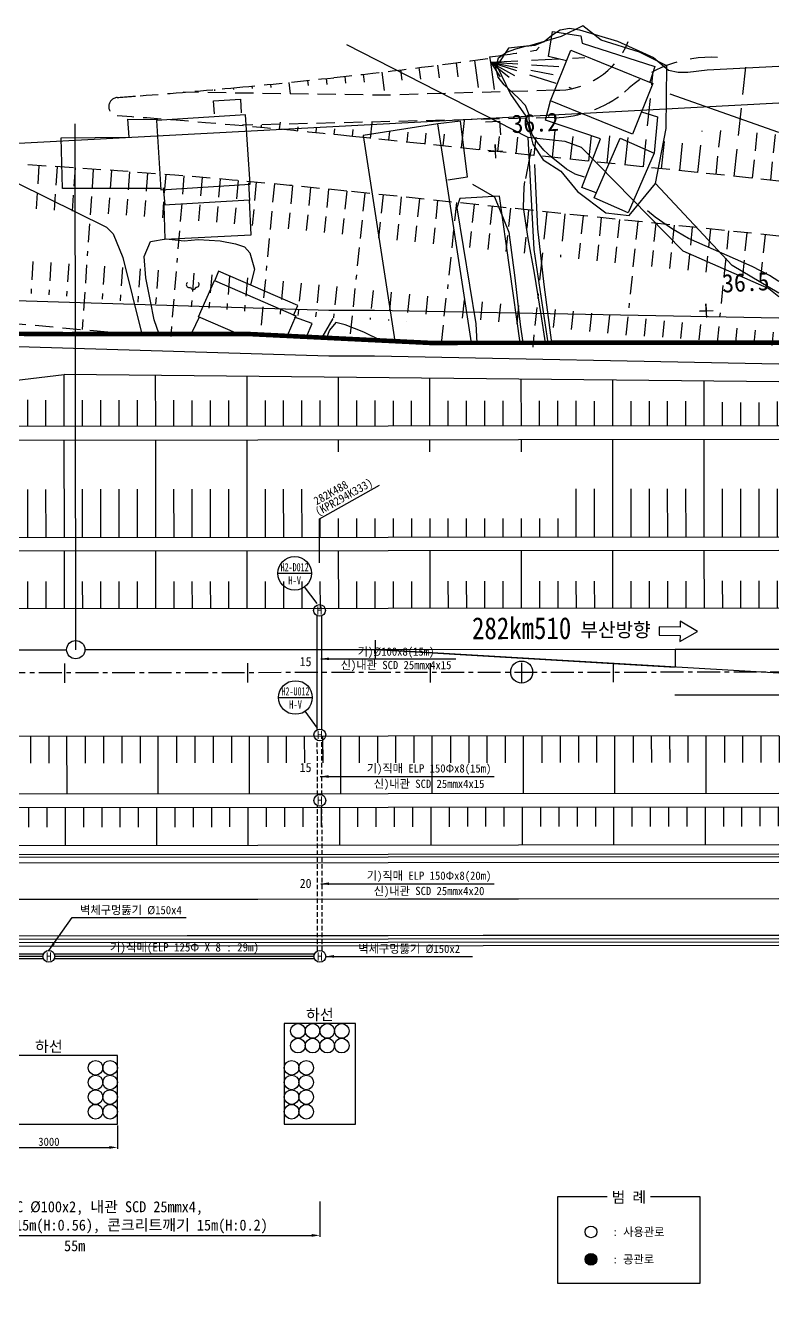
# Model space of a CAD drawing. Header units: millimetres. Extents: x 186056 to 186946, y 311645 to 311835.
# Drawn here: x 186218.9 to 186301.5, y 311645.1 to 311786.2 of the extents above; entities that cross this region are included whole.
import ezdxf
from ezdxf.enums import TextEntityAlignment as Align

# ---------------------------------------------------------------- set-up
doc = ezdxf.new("R2010")
doc.units = ezdxf.units.MM
for name, pattern in [('CENTER', [2, 1.25, -0.25, 0.25, -0.25]), ('CENTERX2', [4, 2.5, -0.5, 0.5, -0.5]), ('DASHEDX2', [1.5, 1, -0.5]), ('HIDDEN', [0.375, 0.25, -0.125])]:
    doc.linetypes.add(name, pattern=pattern)
for name, color, linetype in [('TT-MANH', 4, 'Continuous'), ('TZ-BASE', 253, 'Continuous'), ('TZ-DIMS', 1, 'Continuous'), ('TZ-LEAL', 1, 'Continuous'), ('TZ-LEAT', 3, 'Continuous'), ('TZ-LINE', 7, 'Continuous'), ('TZ-TEX2', 3, 'Continuous'), ('TZ-TEXT', 6, 'Continuous')]:
    doc.layers.add(name, color=color, linetype=linetype)
doc.styles.get("Standard").update_dxf_attribs({"font": 'GulimChe.ttf'})
doc.linetypes.add('ZIGZAG', pattern='A,0.00254,-5.08,[131,ltypeshp.shx,S=5.08,R=0,X=-5.08,Y=0],-10.16,[131,ltypeshp.shx,S=5.08,R=180,X=5.08,Y=0],-5.08', length=20.32254)
doc.dimstyles.new('D300', dxfattribs={"dimscale": 0.3, "dimtxt": 3, "dimasz": 3, "dimexe": 0.5, "dimexo": 0.5, "dimgap": 0.5, "dimtad": 1, "dimdec": 0, "dimzin": 1, "dimdsep": 46, "dimlunit": 6, "dimtxsty": 'Standard', "dimcen": 1, "dimclrd": 1, "dimclre": 1, "dimclrt": 3, "dimadec": 0, "dimazin": 0, "dimtfac": 1, "dimtdec": 0, "dimtix": 1, "dimtmove": 2, "dimatfit": 3, "dimfxl": 0, "dimtvp": 2, "dimlwd": -1, "dimlwe": -1, "dimarcsym": 0})

# ---------------------------------------------------------------- blocks, each defined once
blk = doc.blocks.new('SPOTX')
blk.add_lwpolyline([(0, -0.75), (0, 0.75), (0, 0), (-0.75, 0), (0.75, 0)])
blk = doc.blocks.new('*D5')
at = {"layer": 'DEFPOINTS', "color": 0, "ltscale": 2}
for p in [(186213.91, 311666.07), (186228.91, 311666.07), (186228.91, 311663.52)]:
    blk.add_point(p, dxfattribs=at)
at = {"layer": 'TZ-DIMS', "color": 1, "ltscale": 2}
for p, q in [((186213.91, 311665.92), (186213.91, 311663.37)), ((186228.91, 311665.92), (186228.91, 311663.37)), ((186214.81, 311663.52), (186228.01, 311663.52))]:
    blk.add_line(p, q, dxfattribs=at)
for points in [[(186214.81, 311663.67), (186214.81, 311663.37), (186213.91, 311663.52)], [(186228.01, 311663.67), (186228.01, 311663.37), (186228.91, 311663.52)]]:
    blk.add_solid(points, dxfattribs=at)
at = {"layer": 'TZ-DIMS', "color": 3, "ltscale": 2, "insert": (186221.41, 311664.13), "char_height": 0.9, "attachment_point": 5}
blk.add_mtext('3000', dxfattribs=at)
blk = doc.blocks.new('*D8')
at = {"layer": 'DEFPOINTS', "color": 0, "ltscale": 2}
for p in [(186197.42, 311657.77), (186251.05, 311657.77), (186251.05, 311653.9)]:
    blk.add_point(p, dxfattribs=at)
at = {"layer": 'TZ-TEXT', "color": 1, "ltscale": 2}
for p, q in [((186197.42, 311657.62), (186197.42, 311653.75)), ((186251.05, 311657.62), (186251.05, 311653.75)), ((186198.32, 311653.9), (186250.15, 311653.9))]:
    blk.add_line(p, q, dxfattribs=at)
for points in [[(186198.32, 311654.05), (186198.32, 311653.75), (186197.42, 311653.9)], [(186250.15, 311654.05), (186250.15, 311653.75), (186251.05, 311653.9)]]:
    blk.add_solid(points, dxfattribs=at)
at = {"layer": 'TZ-TEXT', "color": 3, "ltscale": 2, "insert": (186224.23, 311655.87), "char_height": 1.2, "attachment_point": 5}
blk.add_mtext('{\\C6;신) 직매 FC Ø100x2, 내관 SCD 25mmx4,\\P터파기 40m(H:0.76),15m(H:0.56), 콘크리트깨기 15m(H:0.2)}', dxfattribs=at)

msp = doc.modelspace()

# ---------------------------------------------------------------- hatches: boundary and pattern name
at = {"layer": 'TZ-LINE', "ltscale": 2}
h = msp.add_hatch(color=256, dxfattribs=at)
h.dxf.hatch_style = 1
h.paths.add_polyline_path([(186280.06, 311651.28, 1), (186281.34, 311651.28, 1)])

# ---------------------------------------------------------------- linework, layer by layer
at = {"layer": 'TT-MANH'}
for centre in [(186251.01, 311722.23), (186251.05, 311708.62), (186251.05, 311701.46), (186221.41, 311684.4), (186251.05, 311684.4)]:
    msp.add_circle(centre, 0.644, dxfattribs=at)
at = {"layer": 'TZ-BASE'}
for p, q in [((186275.02, 311783.82), (186274.76, 311783.48)), ((186243.6, 311779.56), (186243.63, 311779.29)), ((186245.64, 311779.76), (186245.67, 311779.4)), ((186249.71, 311780.17), (186249.76, 311779.63)), ((186224.35, 311717.94), (186224.3, 311775.44)), ((186213.88, 311746.94), (186223.08, 311748.02)), ((186223.09, 311742.37), (186223.08, 311748.02)), ((186233.09, 311742.38), (186233.08, 311747.92)), ((186243.09, 311742.39), (186243.08, 311747.82)), ((186253.09, 311742.4), (186253.08, 311747.72)), ((186263.09, 311742.41), (186263.08, 311747.62)), ((186273.09, 311742.42), (186273.08, 311747.52)), ((186283.09, 311742.43), (186283.08, 311747.42)), ((186293.09, 311742.44), (186293.08, 311747.32)), ((186219.09, 311742.37), (186219.09, 311745.24)), ((186221.09, 311742.37), (186221.09, 311745.23)), ((186225.09, 311742.38), (186225.09, 311745.23)), ((186227.09, 311742.38), (186227.09, 311745.22)), ((186229.09, 311742.38), (186229.09, 311745.22)), ((186231.09, 311742.38), (186231.09, 311745.22)), ((186235.09, 311742.38), (186235.09, 311745.21)), ((186237.09, 311742.39), (186237.09, 311745.2)), ((186239.09, 311742.39), (186239.09, 311745.2)), ((186241.09, 311742.39), (186241.09, 311745.2)), ((186245.09, 311742.39), (186245.09, 311745.19)), ((186247.09, 311742.39), (186247.09, 311745.19)), ((186249.09, 311742.4), (186249.09, 311745.18)), ((186251.09, 311742.4), (186251.09, 311745.18)), ((186255.09, 311742.4), (186255.09, 311745.17)), ((186257.09, 311742.4), (186257.09, 311745.17)), ((186259.09, 311742.41), (186259.09, 311745.16)), ((186261.09, 311742.41), (186261.09, 311745.16)), ((186265.09, 311742.41), (186265.09, 311745.15)), ((186267.09, 311742.41), (186267.09, 311745.15)), ((186269.09, 311742.41), (186269.09, 311745.14)), ((186271.09, 311742.42), (186271.09, 311745.14)), ((186275.09, 311742.42), (186275.09, 311745.13)), ((186277.09, 311742.42), (186277.09, 311745.13)), ((186279.09, 311742.42), (186279.09, 311745.13)), ((186281.09, 311742.43), (186281.09, 311745.12)), ((186285.09, 311742.43), (186285.09, 311745.12)), ((186287.09, 311742.43), (186287.09, 311745.11)), ((186289.09, 311742.43), (186289.09, 311745.11)), ((186291.09, 311742.43), (186291.09, 311745.1)), ((186295.09, 311742.44), (186295.09, 311745)), ((186297.09, 311742.44), (186297.09, 311744.98)), ((186299.09, 311742.44), (186299.09, 311744.97)), ((186301.09, 311742.44), (186301.09, 311745.09)), ((186223.1, 311730.2), (186223.09, 311740.87)), ((186233.1, 311730.21), (186233.09, 311740.88)), ((186243.1, 311730.22), (186243.09, 311740.89)), ((186253.09, 311739.57), (186253.09, 311740.9)), ((186263.09, 311739.57), (186263.09, 311740.91)), ((186273.09, 311739.57), (186273.09, 311740.92)), ((186283.1, 311730.26), (186283.09, 311740.93)), ((186293.1, 311730.27), (186293.09, 311740.94)), ((186219.1, 311730.2), (186219.09, 311735.47)), ((186221.1, 311730.2), (186221.09, 311735.47)), ((186225.1, 311730.21), (186225.09, 311735.48)), ((186227.1, 311730.21), (186227.09, 311735.48)), ((186229.1, 311730.21), (186229.09, 311735.48)), ((186231.1, 311730.21), (186231.09, 311735.48)), ((186235.1, 311730.21), (186235.09, 311735.49)), ((186237.1, 311730.22), (186237.09, 311735.49)), ((186239.1, 311730.22), (186239.09, 311735.49)), ((186241.1, 311730.22), (186241.09, 311735.49)), ((186245.1, 311730.22), (186245.09, 311735.49)), ((186247.1, 311730.22), (186247.09, 311735.5)), ((186249.1, 311730.23), (186249.09, 311735.5)), ((186279.1, 311730.25), (186279.09, 311735.52)), ((186281.1, 311730.26), (186281.09, 311735.53)), ((186285.1, 311730.26), (186285.09, 311735.53)), ((186287.1, 311730.26), (186287.09, 311735.53)), ((186289.1, 311730.26), (186289.09, 311735.53)), ((186291.1, 311730.26), (186291.09, 311735.54)), ((186295.1, 311730.27), (186295.09, 311735.54)), ((186297.1, 311730.27), (186297.09, 311735.54)), ((186299.1, 311730.27), (186299.09, 311735.54)), ((186301.1, 311730.27), (186301.09, 311735.54)), ((186251.1, 311730.23), (186251.1, 311732.29)), ((186253.1, 311730.23), (186253.1, 311732.29)), ((186255.1, 311730.23), (186255.1, 311732.29)), ((186257.1, 311730.23), (186257.1, 311732.29)), ((186259.1, 311730.24), (186259.1, 311732.29)), ((186261.1, 311730.24), (186261.1, 311732.29)), ((186263.1, 311730.24), (186263.1, 311732.29)), ((186265.1, 311730.24), (186265.1, 311732.29)), ((186267.1, 311730.24), (186267.1, 311732.29)), ((186269.1, 311730.24), (186269.1, 311732.29)), ((186271.1, 311730.25), (186271.1, 311732.29)), ((186273.1, 311730.25), (186273.1, 311732.29)), ((186275.1, 311730.25), (186275.1, 311732.29)), ((186277.1, 311730.25), (186277.1, 311732.29)), ((186055.93, 311728.59), (186301.26, 311728.81)), ((186223.11, 311722.44), (186223.1, 311728.74)), ((186233.11, 311722.45), (186233.1, 311728.75)), ((186243.11, 311722.46), (186243.1, 311728.76)), ((186253.11, 311722.47), (186253.1, 311728.77)), ((186263.11, 311722.48), (186263.1, 311728.78)), ((186273.11, 311722.49), (186273.1, 311728.79)), ((186283.11, 311722.5), (186283.1, 311728.8)), ((186293.11, 311722.51), (186293.1, 311728.81)), ((186281.11, 311722.5), (186281.1, 311725.43)), ((186285.11, 311722.5), (186285.1, 311725.44)), ((186287.11, 311722.5), (186287.1, 311725.44)), ((186289.11, 311722.5), (186289.1, 311725.44)), ((186291.11, 311722.5), (186291.1, 311725.44)), ((186295.11, 311722.51), (186295.1, 311725.45)), ((186297.11, 311722.51), (186297.1, 311725.45)), ((186299.11, 311722.51), (186299.1, 311725.45)), ((186301.11, 311722.51), (186301.1, 311725.45)), ((186219.11, 311722.44), (186219.1, 311725.38)), ((186221.11, 311722.44), (186221.1, 311725.38)), ((186225.11, 311722.45), (186225.1, 311725.38)), ((186227.11, 311722.45), (186227.1, 311725.38)), ((186229.11, 311722.45), (186229.1, 311725.39)), ((186231.11, 311722.45), (186231.1, 311725.39)), ((186235.11, 311722.45), (186235.1, 311725.39)), ((186237.11, 311722.46), (186237.1, 311725.39)), ((186239.11, 311722.46), (186239.1, 311725.4)), ((186241.11, 311722.46), (186241.1, 311725.4)), ((186245.11, 311722.46), (186245.1, 311725.4)), ((186247.11, 311722.46), (186247.1, 311725.4)), ((186249.11, 311722.47), (186249.1, 311725.4)), ((186251.11, 311722.47), (186251.1, 311725.41)), ((186255.11, 311722.47), (186255.1, 311725.41)), ((186257.11, 311722.47), (186257.1, 311725.41)), ((186259.11, 311722.48), (186259.1, 311725.41)), ((186261.11, 311722.48), (186261.1, 311725.41)), ((186265.11, 311722.48), (186265.1, 311725.42)), ((186267.11, 311722.48), (186267.1, 311725.42)), ((186269.11, 311722.48), (186269.1, 311725.42)), ((186271.11, 311722.49), (186271.1, 311725.42)), ((186275.11, 311722.49), (186275.1, 311725.43)), ((186277.11, 311722.49), (186277.1, 311725.43)), ((186279.11, 311722.49), (186279.1, 311725.43)), ((186055.93, 311722.29), (186301.26, 311722.51)), ((186257.13, 311716.97), (186257.13, 311718.97)), ((186225.35, 311717.95), (186257.13, 311717.97)), ((186257.13, 311717.97), (186289.9, 311718)), ((186301.26, 311715.36), (186257.13, 311717.97)), ((186257.13, 311717.97), (186289.9, 311716.04)), ((186289.9, 311718), (186289.9, 311716.04)), ((186223.12, 311716.44), (186223.12, 311714.33)), ((186243.12, 311716.46), (186243.12, 311714.35)), ((186243.12, 311716.46), (186243.12, 311714.35)), ((186263.12, 311716.48), (186263.12, 311714.36)), ((186273.12, 311716.49), (186273.12, 311714.37)), ((186283.12, 311716.5), (186283.12, 311714.38)), ((186301.26, 311708.51), (186121.19, 311708.35)), ((186287.3, 311708.5), (186287.31, 311705.6)), ((186289.3, 311708.5), (186289.31, 311705.6)), ((186291.3, 311708.51), (186291.31, 311705.6)), ((186293.31, 311702.21), (186293.3, 311708.51)), ((186295.29, 311708.51), (186295.29, 311705.6)), ((186297.29, 311708.51), (186297.29, 311705.6)), ((186299.29, 311708.51), (186299.29, 311705.61)), ((186301.29, 311708.51), (186301.29, 311705.61)), ((186219.39, 311708.44), (186219.39, 311705.53)), ((186221.39, 311708.44), (186221.39, 311705.54)), ((186223.4, 311702.14), (186223.39, 311708.44)), ((186225.38, 311708.45), (186225.38, 311705.54)), ((186227.38, 311708.45), (186227.38, 311705.54)), ((186229.38, 311708.45), (186229.38, 311705.54)), ((186231.38, 311708.45), (186231.38, 311705.54)), ((186233.38, 311702.15), (186233.38, 311708.45)), ((186235.37, 311708.45), (186235.37, 311705.55)), ((186237.37, 311708.46), (186237.37, 311705.55)), ((186239.37, 311708.46), (186239.37, 311705.55)), ((186241.37, 311708.46), (186241.37, 311705.55)), ((186243.37, 311702.16), (186243.37, 311708.46)), ((186245.35, 311708.46), (186245.36, 311705.56)), ((186247.35, 311708.47), (186247.36, 311705.56)), ((186249.35, 311708.47), (186249.36, 311705.56)), ((186251.35, 311708.47), (186251.36, 311705.56)), ((186253.36, 311702.17), (186253.35, 311708.47)), ((186255.34, 311708.47), (186255.34, 311705.57)), ((186257.34, 311708.48), (186257.34, 311705.57)), ((186259.34, 311708.48), (186259.34, 311705.57)), ((186261.34, 311708.48), (186261.34, 311705.57)), ((186263.35, 311702.18), (186263.34, 311708.48)), ((186265.33, 311708.48), (186265.33, 311705.58)), ((186267.33, 311708.48), (186267.33, 311705.58)), ((186269.33, 311708.49), (186269.33, 311705.58)), ((186271.33, 311708.49), (186271.33, 311705.58)), ((186273.34, 311702.19), (186273.33, 311708.49)), ((186275.32, 311708.49), (186275.32, 311705.58)), ((186277.32, 311708.49), (186277.32, 311705.59)), ((186279.32, 311708.49), (186279.32, 311705.59)), ((186281.32, 311708.5), (186281.32, 311705.59)), ((186283.32, 311702.2), (186283.32, 311708.5)), ((186285.3, 311708.5), (186285.31, 311705.59)), ((186301.26, 311702.21), (186121.19, 311702.05)), ((186082.85, 311700.56), (186301.26, 311700.75)), ((186219.22, 311698.53), (186219.22, 311700.68)), ((186221.22, 311698.53), (186221.22, 311700.68)), ((186223.22, 311696.55), (186223.22, 311700.69)), ((186225.22, 311698.54), (186225.22, 311700.68)), ((186227.22, 311698.54), (186227.22, 311700.69)), ((186229.22, 311698.54), (186229.22, 311700.69)), ((186231.22, 311698.54), (186231.22, 311700.69)), ((186233.22, 311696.56), (186233.22, 311700.7)), ((186235.22, 311698.55), (186235.22, 311700.7)), ((186237.22, 311698.55), (186237.22, 311700.7)), ((186239.22, 311698.55), (186239.22, 311700.7)), ((186241.22, 311698.56), (186241.22, 311700.7)), ((186243.22, 311696.57), (186243.22, 311700.71)), ((186245.22, 311698.56), (186245.22, 311700.7)), ((186247.22, 311698.56), (186247.22, 311700.7)), ((186249.22, 311698.57), (186249.22, 311700.71)), ((186251.22, 311698.57), (186251.22, 311700.71)), ((186253.22, 311696.57), (186253.22, 311700.71)), ((186255.22, 311698.57), (186255.22, 311700.71)), ((186257.22, 311698.57), (186257.22, 311700.71)), ((186259.22, 311698.58), (186259.22, 311700.71)), ((186261.22, 311698.58), (186261.22, 311700.72)), ((186263.22, 311696.58), (186263.22, 311700.72)), ((186265.22, 311698.58), (186265.22, 311700.72)), ((186267.22, 311698.59), (186267.22, 311700.72)), ((186269.22, 311698.59), (186269.22, 311700.72)), ((186271.22, 311698.59), (186271.22, 311700.73)), ((186273.22, 311696.59), (186273.22, 311700.73)), ((186275.22, 311698.6), (186275.22, 311700.73)), ((186277.22, 311698.6), (186277.22, 311700.73)), ((186279.22, 311698.6), (186279.22, 311700.74)), ((186281.22, 311698.6), (186281.22, 311700.74)), ((186283.22, 311696.6), (186283.22, 311700.74)), ((186285.22, 311698.61), (186285.22, 311700.74)), ((186287.22, 311698.61), (186287.22, 311700.74)), ((186289.22, 311698.61), (186289.22, 311700.74)), ((186291.22, 311698.62), (186291.22, 311700.74)), ((186293.22, 311696.61), (186293.22, 311700.75)), ((186295.22, 311698.62), (186295.22, 311700.75)), ((186297.22, 311698.62), (186297.22, 311700.75)), ((186299.22, 311698.63), (186299.22, 311700.75)), ((186301.22, 311698.63), (186301.22, 311700.75)), ((186055.93, 311696.39), (186301.26, 311696.62)), ((186055.93, 311690.49), (186301.26, 311690.72)), ((186055.93, 311690.5), (186301.26, 311690.72)), ((186055.93, 311686.49), (186301.26, 311686.72)), ((186055.93, 311686.5), (186301.26, 311686.72))]:
    msp.add_line(p, q, dxfattribs=at)
at = {"layer": 'TZ-BASE', "linetype": 'DASHEDX2', "ltscale": 3}
for p, q in [((186265.95, 311782.1), (186266.15, 311780.56)), ((186267.97, 311782.37), (186268.45, 311778.86)), ((186269.62, 311782.75), (186269.7, 311782.16)), ((186269.7, 311782.16), (186280.04, 311782.67)), ((186269.7, 311782.16), (186278.45, 311781.63)), ((186269.7, 311782.16), (186270.78, 311780.58)), ((186269.7, 311782.16), (186271.74, 311780.52)), ((186269.7, 311782.16), (186272.72, 311780.52)), ((186269.7, 311782.16), (186278.54, 311779.34)), ((186269.7, 311782.16), (186276.58, 311780.83)), ((186269.7, 311782.16), (186270.15, 311778.91)), ((186296.38, 311769.69), (186297.69, 311782.21)), ((186263.92, 311781.84), (186264.1, 311780.45)), ((186286.44, 311770.73), (186287.52, 311781.16)), ((186266.54, 311772.8), (186266.86, 311775.82)), ((186276.49, 311771.77), (186276.94, 311776.12)), ((186262.56, 311773.22), (186262.69, 311774.42)), ((186264.55, 311773.01), (186264.69, 311774.32)), ((186278.48, 311771.56), (186278.74, 311774.05)), ((186280.47, 311771.35), (186280.76, 311774.14)), ((186282.46, 311771.15), (186282.78, 311774.23)), ((186284.45, 311770.94), (186284.8, 311774.31)), ((186288.42, 311770.52), (186288.84, 311774.49)), ((186290.41, 311770.32), (186290.86, 311774.57)), ((186292.4, 311770.11), (186292.88, 311774.66)), ((186275.87, 311765.8), (186274.88, 311756.35)), ((186277.86, 311765.59), (186277.36, 311760.87))]:
    msp.add_line(p, q, dxfattribs=at)
at = {"layer": 'TZ-BASE', "linetype": 'DASHEDX2', "ltscale": 2}
for p, q in [((186253.77, 311780.61), (186253.85, 311779.87)), ((186255.8, 311780.85), (186255.9, 311779.98)), ((186257.83, 311781.08), (186258.13, 311778.56)), ((186259.86, 311781.33), (186260, 311780.21)), ((186261.89, 311781.58), (186262.05, 311780.33)), ((186247.67, 311779.96), (186247.8, 311778.71)), ((186251.74, 311780.39), (186251.81, 311779.75)), ((186276.69, 311776.11), (186242.67, 311775.29)), ((186242.67, 311775.29), (186242.68, 311775.39)), ((186244.66, 311775.09), (186244.68, 311775.29)), ((186246.65, 311774.88), (186246.73, 311775.63)), ((186248.64, 311774.67), (186248.68, 311775.1)), ((186250.63, 311774.46), (186250.69, 311775)), ((186252.62, 311774.26), (186252.69, 311774.9)), ((186256.6, 311773.84), (186256.78, 311775.57)), ((186254.61, 311774.05), (186254.69, 311774.81)), ((186258.59, 311773.63), (186258.69, 311774.61)), ((186260.58, 311773.43), (186260.69, 311774.52)), ((186268.53, 311772.6), (186268.69, 311774.13)), ((186270.52, 311772.39), (186270.69, 311774.03)), ((186272.51, 311772.18), (186272.7, 311773.96)), ((186274.5, 311771.97), (186274.71, 311773.97)), ((186294.39, 311769.9), (186294.89, 311774.72)), ((186298.37, 311769.49), (186298.9, 311774.55)), ((186300.36, 311769.28), (186300.91, 311774.53)), ((186220.32, 311770.87), (186220.02, 311766.13)), ((186222.3, 311770.74), (186222, 311766)), ((186224.28, 311770.61), (186223.97, 311765.88)), ((186226.27, 311770.48), (186225.61, 311761)), ((186228.25, 311770.34), (186227.91, 311765.6)), ((186230.23, 311770.2), (186229.88, 311765.46)), ((186232.21, 311770.05), (186231.85, 311765.31)), ((186234.19, 311769.89), (186233.82, 311765.16)), ((186236.18, 311769.73), (186235.4, 311760.27)), ((186238.16, 311769.57), (186237.76, 311764.84)), ((186240.14, 311769.4), (186239.73, 311764.67)), ((186242.12, 311769.23), (186241.69, 311764.5)), ((186244.1, 311769.05), (186243.66, 311764.32)), ((186246.07, 311768.87), (186245.18, 311759.41)), ((186248.05, 311768.68), (186247.6, 311763.95)), ((186250.03, 311768.48), (186249.56, 311763.76)), ((186252.01, 311768.28), (186251.53, 311763.56)), ((186253.99, 311768.08), (186253.49, 311763.36)), ((186255.97, 311767.87), (186254.99, 311758.42)), ((186257.96, 311767.67), (186257.47, 311762.94)), ((186259.95, 311767.46), (186259.46, 311762.73)), ((186261.94, 311767.25), (186261.45, 311762.53)), ((186263.93, 311767.04), (186263.44, 311762.32)), ((186265.99, 311766.83), (186265, 311757.38)), ((186267.91, 311766.63), (186267.42, 311761.9)), ((186269.9, 311766.42), (186269.41, 311761.7)), ((186271.89, 311766.21), (186271.4, 311761.49)), ((186273.88, 311766.01), (186273.39, 311761.28)), ((186279.85, 311765.38), (186279.35, 311760.66)), ((186281.83, 311765.18), (186281.34, 311760.45)), ((186283.82, 311764.97), (186283.33, 311760.25)), ((186285.81, 311764.76), (186284.83, 311755.31)), ((186287.8, 311764.56), (186287.31, 311759.83)), ((186289.79, 311764.35), (186289.3, 311759.62)), ((186291.78, 311764.14), (186291.29, 311759.42)), ((186293.77, 311763.93), (186293.28, 311759.21)), ((186295.76, 311763.73), (186294.77, 311754.28)), ((186297.75, 311763.52), (186297.26, 311758.79)), ((186299.74, 311763.31), (186299.25, 311758.59)), ((186219.67, 311760.39), (186219.46, 311756.9)), ((186221.63, 311760.27), (186221.4, 311756.74)), ((186223.59, 311760.14), (186223.35, 311756.58)), ((186225.54, 311760.01), (186225.06, 311752.94)), ((186227.5, 311759.87), (186227.24, 311756.25)), ((186229.46, 311759.73), (186229.19, 311756.09)), ((186231.41, 311759.58), (186231.13, 311755.93)), ((186233.37, 311759.43), (186233.08, 311755.77)), ((186235.32, 311759.27), (186234.74, 311752.18)), ((186237.28, 311759.11), (186236.97, 311755.44)), ((186239.23, 311758.94), (186238.91, 311755.28)), ((186241.18, 311758.77), (186240.86, 311755.12)), ((186243.14, 311758.59), (186242.8, 311754.96)), ((186245.09, 311758.41), (186244.52, 311752.39)), ((186247.04, 311758.23), (186246.7, 311754.64)), ((186248.99, 311758.03), (186248.64, 311754.47)), ((186250.95, 311757.84), (186250.59, 311754.33)), ((186252.9, 311757.64), (186252.54, 311754.23)), ((186254.89, 311757.43), (186254.31, 311751.91)), ((186256.88, 311757.22), (186256.54, 311754.03)), ((186258.86, 311757.02), (186258.54, 311753.92)), ((186260.85, 311756.81), (186260.54, 311753.82)), ((186262.84, 311756.6), (186262.54, 311753.72)), ((186264.83, 311756.39), (186264.27, 311751.02)), ((186266.82, 311756.19), (186266.54, 311753.51)), ((186268.81, 311755.98), (186268.54, 311753.41)), ((186270.8, 311755.77), (186270.54, 311753.31)), ((186272.79, 311755.56), (186272.54, 311753.21)), ((186274.78, 311755.36), (186274.33, 311751.02)), ((186276.77, 311755.15), (186276.53, 311752.9)), ((186278.76, 311754.94), (186278.53, 311752.77)), ((186280.75, 311754.73), (186280.53, 311752.63)), ((186282.74, 311754.53), (186282.52, 311752.49)), ((186284.72, 311754.32), (186284.43, 311751.5)), ((186286.71, 311754.11), (186286.52, 311752.22)), ((186288.7, 311753.9), (186288.51, 311752.09)), ((186290.69, 311753.7), (186290.51, 311751.95)), ((186292.68, 311753.49), (186292.51, 311751.81)), ((186294.67, 311753.28), (186294.49, 311751.51)), ((186296.66, 311753.08), (186296.5, 311751.54)), ((186298.65, 311752.87), (186298.5, 311751.4)), ((186300.64, 311752.66), (186300.49, 311751.2))]:
    msp.add_line(p, q, dxfattribs=at)
at = {"layer": 'TZ-BASE', "linetype": 'DASHEDX2'}
for p, q in [((186239.53, 311779.18), (186239.54, 311779.05)), ((186241.57, 311779.37), (186241.59, 311779.17)), ((186237.5, 311779), (186237.51, 311778.86))]:
    msp.add_line(p, q, dxfattribs=at)
at = {"layer": 'TZ-BASE', "linetype": 'CENTER', "ltscale": 3}
for p, q in [((186223.09, 311752.44), (186243.09, 311752.46)), ((186243.09, 311752.46), (186263.09, 311751.48)), ((186263.09, 311751.48), (186283.09, 311751.5))]:
    msp.add_line(p, q, dxfattribs=at)
at = {"layer": 'TZ-BASE', "linetype": 'Continuous'}
for p, q in [((186055.93, 311742.22), (186301.26, 311742.44)), ((186055.93, 311740.72), (186301.26, 311740.94)), ((186055.93, 311730.05), (186301.26, 311730.27)), ((186055.93, 311717.79), (186223.35, 311717.94)), ((186289.9, 311718), (186301.26, 311718.01)), ((186289.86, 311713), (186301.26, 311713.01)), ((186055.93, 311695.39), (186301.26, 311695.62)), ((186055.93, 311695.4), (186301.26, 311695.62)), ((186055.93, 311695.4), (186301.26, 311695.61)), ((186055.93, 311695.09), (186301.26, 311695.32)), ((186055.93, 311695.1), (186301.26, 311695.32)), ((186055.93, 311695.1), (186301.26, 311695.31)), ((186055.93, 311694.49), (186301.26, 311694.72)), ((186055.93, 311694.5), (186301.26, 311694.72)), ((186055.93, 311694.5), (186301.26, 311694.71)), ((186203.82, 311686.28), (186301.26, 311686.37)), ((186301.26, 311685.97), (186203.82, 311685.88))]:
    msp.add_line(p, q, dxfattribs=at)
at = {"layer": 'TZ-BASE', "linetype": 'CENTERX2'}
msp.add_line((186164.32, 311715.39), (186301.26, 311715.51), dxfattribs=at)
at = {"layer": 'TZ-BASE'}
for points in [[(186279.82, 311786.15), (186277.46, 311784.97), (186273.99, 311783.95), (186271.67, 311783.69), (186270.42, 311781.79), (186271.91, 311778.66), (186273.57, 311776.28), (186274.33, 311773.21), (186275.48, 311771.48), (186277.41, 311770.27), (186279.24, 311768.02), (186282.32, 311765.69), (186284.89, 311765.4), (186287.75, 311768.91), (186288.94, 311774.91), (186289, 311781.77), (186286.01, 311783.26), (186281.83, 311784.58)], [(186287.48, 311779.84), (186285.23, 311774.32), (186276.27, 311777.96), (186278.51, 311783.48)], [(186243.41, 311768.85), (186242.93, 311776.4), (186233.18, 311775.78), (186233.66, 311768.23)], [(186287.62, 311772.23), (186284.77, 311765.7), (186281.04, 311767.33), (186283.88, 311773.86)], [(186233.98, 311766.53), (186234.11, 311762.84), (186243.54, 311763.3), (186243.37, 311767.09)]]:
    msp.add_lwpolyline(points, close=True, dxfattribs=at)
for points in [[(186279.99, 311769.6), (186278.98, 311769.94), (186278.04, 311770.47), (186276.34, 311771.81), (186275.56, 311772.56), (186274.85, 311773.38), (186274.28, 311774.28), (186273.98, 311775.33), (186273.93, 311776.43), (186273.53, 311777.44), (186272.79, 311778.23), (186271.19, 311779.68), (186270.55, 311780.54), (186270.29, 311781.59), (186270.6, 311782.64), (186271.46, 311783.28), (186272.47, 311783.65), (186273.53, 311783.91), (186274.59, 311784.02), (186275.6, 311784.42), (186276.42, 311785.14), (186277.32, 311785.71), (186278.37, 311785.9), (186279.45, 311785.7), (186283.59, 311784.46), (186287.54, 311782.69), (186289.2, 311781.31), (186290.24, 311781.07), (186291.3, 311781.08), (186293.42, 311781.35), (186301.26, 311781.73)], [(186278.04, 311782.33), (186276.05, 311782.81), (186276.48, 311785.54), (186279.61, 311785.05), (186279.74, 311784.26), (186287.68, 311781.71), (186287.13, 311779.98)], [(186253.98, 311784.09), (186273.81, 311773.98), (186277.86, 311773.53), (186279.62, 311772.89), (186290.76, 311761.55), (186300.14, 311757.43), (186301.26, 311756.56)], [(186301.26, 311777.71), (186055.93, 311764.68)], [(186239.54, 311776.51), (186239.43, 311777.96), (186242.38, 311778.13), (186242.44, 311776.64)], [(186281.22, 311767.9), (186281.27, 311767.88), (186279.69, 311768.46), (186281.73, 311773.78), (186275.74, 311775.85), (186276.27, 311777.96)], [(186301.26, 311774.5), (186289.36, 311778.66)], [(186286.22, 311776.74), (186287.98, 311776.21), (186287.62, 311772.23)], [(186233.65, 311768.36), (186222.89, 311768.37), (186222.75, 311773.91), (186230.2, 311773.96), (186230.04, 311775.94), (186233.31, 311775.91)], [(186267.65, 311751.48), (186263.95, 311775.44), (186255.77, 311774.17), (186259.25, 311751.67)], [(186265.04, 311769.31), (186267.19, 311769.65), (186266.42, 311775.72), (186263.98, 311775.44)], [(186269.17, 311775.65), (186270.71, 311775.73), (186270.79, 311774.22)], [(186273.81, 311773.98), (186274.45, 311761.69), (186275.98, 311751.49)], [(186273.58, 311769.47), (186274.21, 311772.65)], [(186276.43, 311751.49), (186275.59, 311757.86), (186274.9, 311763.94), (186274.58, 311770.97)], [(186217.89, 311769), (186227.7, 311764.15), (186228.44, 311763.4), (186229.51, 311760.82), (186231.57, 311752.45)], [(186233.9, 311768.44), (186234.09, 311766.57)], [(186243.25, 311769), (186243.37, 311767.05)], [(186267.74, 311768.83), (186270.14, 311767.45), (186271.71, 311763.6), (186272.39, 311758.58), (186272.96, 311753.51), (186273.26, 311751.49)], [(186275.74, 311751.49), (186275.26, 311754.58), (186274.52, 311759.11), (186273.84, 311762.88), (186273.31, 311766.3), (186273.39, 311768.51), (186273.47, 311769.11)], [(186301.26, 311756.92), (186296.13, 311759.93), (186287.75, 311768.91)], [(186272.95, 311751.49), (186270.71, 311767.51), (186266.35, 311767.28), (186266.04, 311766.24), (186268.1, 311753.55), (186268.2, 311751.48)], [(186301.26, 311758.21), (186300.22, 311758.86), (186298.33, 311759.84), (186291.37, 311762.9), (186289.51, 311763.99), (186287.72, 311765.22), (186286.9, 311765.93)], [(186233.46, 311752.45), (186232.93, 311753.99), (186232.51, 311756.04), (186232.01, 311758.61), (186231.83, 311760.91), (186232.54, 311762.57), (186234.23, 311762.86), (186236.2, 311762.63), (186237.75, 311762.77), (186240.14, 311762.63), (186241.82, 311762.31), (186242.8, 311761.97), (186243.39, 311761.32), (186243.9, 311759.56), (186243.45, 311757.82)], [(186248.16, 311754.49), (186248.64, 311755.57), (186239.95, 311759.34), (186239.54, 311758.22)], [(186242.07, 311752.46), (186237.78, 311754.34), (186239.51, 311758.31), (186248.41, 311754.43), (186247.46, 311752.25)], [(186237.83, 311754.31), (186237.06, 311752.6), (186237.4, 311752.46)], [(186249.59, 311752.14), (186250.22, 311753.62), (186248.27, 311754.28)], [(186251.29, 311752.06), (186252.49, 311754.16)], [(186257.73, 311751.74), (186255.86, 311752.64), (186253.83, 311753.44), (186252.79, 311753.71), (186252.12, 311752.86), (186251.76, 311752.04)], [(186301.26, 311747.23), (186223.08, 311748.02)]]:
    msp.add_lwpolyline(points, dxfattribs=at)
at = {"layer": 'TZ-BASE', "linetype": 'DASHEDX2', "ltscale": 2}
for points in [[(186228.89, 311778.31, 0.000767), (186231.38, 311778.5, 0.003689), (186241.96, 311779.4, 0.004195), (186252.56, 311780.48, 0.004195)], [(186301.26, 311769.18), (186254.62, 311774.05, 0.008063), (186228.89, 311776.31)], [(186301.26, 311763.15), (186254, 311768.08, 0.031666), (186153.49, 311772.16), (186106.78, 311771.1)]]:
    msp.add_lwpolyline(points, format="xyb", dxfattribs=at)
at = {"layer": 'TZ-BASE', "linetype": 'DASHEDX2', "ltscale": 2, "flags": 128}
for points in [[(186276.78, 311779.11), (186258.2, 311778.56), (186236.08, 311778.88)], [(186171.99, 311756.07), (186187.58, 311755.7), (186208.21, 311754.47), (186229.22, 311752.56), (186230.96, 311752.44)]]:
    msp.add_lwpolyline(points, dxfattribs=at)
at = {"layer": 'TZ-BASE', "linetype": 'ByBlock', "const_width": 0.5}
for points in [[(186223.09, 311752.44), (186179.25, 311752.71), (186166.2, 311758.76), (186163.98, 311752.62), (186162.15, 311752.55), (186157.68, 311754.44), (186156.36, 311752.54), (186087.29, 311753.11), (186065.06, 311752.23), (186055.93, 311752.59)], [(186223.09, 311752.44), (186243.09, 311752.46), (186263.09, 311751.48), (186283.09, 311751.5), (186301.26, 311751.51)]]:
    msp.add_lwpolyline(points, dxfattribs=at)
at = {"layer": 'TZ-BASE', "linetype": 'ByBlock'}
for points in [[(186055.93, 311756.26), (186075.04, 311756.51), (186116.04, 311756.8), (186165.04, 311757.06), (186178.04, 311757.06), (186207.09, 311756.43), (186252.04, 311755.05), (186257.04, 311755.05), (186301.26, 311754.21)], [(186055.93, 311751.26), (186075.04, 311751.51), (186116.04, 311751.8), (186165.04, 311752.06), (186178.04, 311752.06), (186207.09, 311751.43), (186252.04, 311750.05), (186257.04, 311750.05), (186301.26, 311749.21)]]:
    msp.add_lwpolyline(points, dxfattribs=at)
at = {"layer": 'TZ-BASE', "linetype": 'Continuous'}
for points in [[(186301.26, 311686.72), (186204.17, 311686.63)], [(186204.18, 311685.53), (186301.26, 311685.62)]]:
    msp.add_lwpolyline(points, dxfattribs=at)
at = {"layer": 'TZ-BASE'}
for centre, radius in [((186224.35, 311717.94), 1), ((186273.12, 311715.49), 1.2), ((186273.12, 311715.49), 1.2)]:
    msp.add_circle(centre, radius, dxfattribs=at)
at = {"layer": 'TZ-BASE', "linetype": 'DASHEDX2', "ltscale": 3}
for centre, radius, start, end in [((186185.49, 312390.35), 613.4, 277.88298, 278.36816), ((186276.88, 311787.61), 8.51, 268.283, 338.0662), ((186293.81, 311769.12), 13.59, 86.8664, 133.9933), ((186276.41, 311788.85), 12.75, 271.2311, 308.6243)]:
    msp.add_arc(centre, radius, start, end, dxfattribs=at)
at = {"layer": 'TZ-BASE', "linetype": 'DASHEDX2', "ltscale": 2}
for centre, radius, start, end in [((186185.43, 312390.8), 614, 276.27678, 277.883), ((186228.96, 311777.31), 1, 94.3023, 265.8961)]:
    msp.add_arc(centre, radius, start, end, dxfattribs=at)
at = {"layer": 'TZ-BASE'}
for centre, radius, start, end in [((186236.74, 311757.83), 0.299, 120.611, 304.3814), ((186237.56, 311757.87), 0.292, 258.1861, 50.7162), ((186237.21, 311757.62), 0.296, 187.6315, 354.0419)]:
    msp.add_arc(centre, radius, start, end, dxfattribs=at)
at = {"layer": 'TZ-LEAL'}
for p, q in [((186246.47, 311726.3), (186250.15, 311726.3)), ((186250.74, 311722.97), (186249.38, 311724.8)), ((186246.54, 311712.7), (186250.22, 311712.72)), ((186250.78, 311709.36), (186249.44, 311711.21))]:
    msp.add_line(p, q, dxfattribs=at)
at = {"layer": 'TZ-LEAL', "flags": 128}
msp.add_lwpolyline([(186251.01, 311727.45), (186251.01, 311732.26), (186257.58, 311735.94)], dxfattribs=at)
at = {"layer": 'TZ-LEAL'}
msp.add_lwpolyline([(186223.94, 311688.65), (186236.44, 311688.65)], dxfattribs=at)
for centre in [(186248.29, 311726.29), (186248.38, 311712.71)]:
    msp.add_circle(centre, 1.84, dxfattribs=at)
at = {"layer": 'TZ-LINE', "ltscale": 2}
for points in [[(186250.77, 311709.2), (186250.76, 311721.63)], [(186251.27, 311709.23), (186251.26, 311721.63)], [(186220.81, 311684.65), (186198.01, 311684.65)], [(186250.45, 311684.65), (186222, 311684.65)], [(186220.81, 311684.15), (186198.01, 311684.15)], [(186250.45, 311684.15), (186222, 311684.15)], [(186282.48, 311658.1), (186277.04, 311658.1), (186277.04, 311648.69), (186292.66, 311648.69), (186292.66, 311658.1), (186287.23, 311658.1)]]:
    msp.add_lwpolyline(points, dxfattribs=at)
at = {"layer": 'TZ-LINE', "linetype": 'HIDDEN', "ltscale": 2}
for points in [[(186250.78, 311702.04), (186250.77, 311708.04)], [(186251.28, 311702.06), (186251.27, 311708.02)], [(186250.8, 311684.99), (186250.78, 311700.87)], [(186251.3, 311685), (186251.28, 311700.86)]]:
    msp.add_lwpolyline(points, dxfattribs=at)
at = {"layer": 'TZ-LINE', "linetype": 'ZIGZAG', "ltscale": 0.049}
for points in [[(186220.76, 311684.4), (186198.06, 311684.4)], [(186250.4, 311684.4), (186222.05, 311684.4)]]:
    msp.add_lwpolyline(points, dxfattribs=at)
at = {"layer": 'TZ-LINE', "ltscale": 2}
for points in [[(186247.16, 311666.07), (186254.94, 311666.07), (186254.94, 311677.05), (186247.16, 311677.05)], [(186213.91, 311666.07), (186228.91, 311666.07), (186228.91, 311673.57), (186213.91, 311673.57)]]:
    msp.add_lwpolyline(points, close=True, dxfattribs=at)
for centre, radius in [((186248.65, 311676.25), 0.8), ((186250.25, 311676.25), 0.8), ((186251.85, 311676.25), 0.8), ((186253.45, 311676.25), 0.8), ((186248.65, 311674.65), 0.8), ((186250.25, 311674.65), 0.8), ((186251.85, 311674.65), 0.8), ((186253.45, 311674.65), 0.8), ((186226.51, 311672.22), 0.8), ((186228.11, 311672.22), 0.8), ((186247.96, 311672.22), 0.8), ((186249.56, 311672.22), 0.8), ((186226.51, 311670.62), 0.8), ((186228.11, 311670.62), 0.8), ((186247.96, 311670.62), 0.8), ((186249.56, 311670.62), 0.8), ((186226.51, 311669.02), 0.8), ((186228.11, 311669.02), 0.8), ((186247.96, 311669.02), 0.8), ((186249.56, 311669.02), 0.8), ((186226.51, 311667.42), 0.8), ((186228.11, 311667.42), 0.8), ((186247.96, 311667.42), 0.8), ((186249.56, 311667.42), 0.8), ((186280.7, 311654.28), 0.64), ((186280.7, 311651.28), 0.64)]:
    msp.add_circle(centre, radius, dxfattribs=at)
at = {"layer": 'TZ-TEXT'}
msp.add_lwpolyline([(186290.44, 311718.84), (186292.36, 311719.92), (186290.47, 311721.05), (186290.46, 311720.4), (186288.16, 311720.43), (186288.15, 311719.51), (186290.45, 311719.48)], close=True, dxfattribs=at)

# ---------------------------------------------------------------- block references
at = {"layer": 'TZ-BASE', "rotation": 3.04114240471397}
for p in [(186270.27, 311772.43), (186293.32, 311754.99)]:
    msp.add_blockref('SPOTX', p, dxfattribs=at)

# ---------------------------------------------------------------- texts
at = {"layer": 'TT-MANH', "linetype": 'ByBlock'}
for p in [(186251.01, 311722.23), (186251.05, 311708.62), (186251.05, 311701.46), (186221.41, 311684.4), (186251.05, 311684.4)]:
    msp.add_text('H', height=0.92, dxfattribs=at).set_placement(p, align=Align.MIDDLE)
at = {"layer": 'TZ-BASE'}
for s, p in [('36.2', (186272.06, 311774.41)), ('36.5', (186295.1, 311756.98))]:
    msp.add_text(s, height=2, rotation=3.0411, dxfattribs=at).set_placement(p)
at = {"layer": 'TZ-BASE', "width": 0.875}
msp.add_text('282km510', height=2.4, rotation=0.0518, dxfattribs=at).set_placement((186273.12, 311719.09), align=Align.CENTER)
at = {"layer": 'TZ-DIMS'}
for s, p in [('15', (186249.49, 311716.63)), ('15', (186249.49, 311705.05)), ('20', (186249.49, 311692.38))]:
    msp.add_text(s, height=1, dxfattribs=at).set_placement(p, align=Align.MIDDLE)
at = {"layer": 'TZ-LEAT'}
for s, p in [('282K488', (186250.69, 311733.72)), ('(KPR294K333)', (186250.85, 311732.53))]:
    msp.add_text(s, height=0.9, rotation=29.2387, dxfattribs=at).set_placement(p)
for s, width, p in [('H2-D012', 0.65, (186248.29, 311726.95)), ('H-V', 0.8, (186248.29, 311725.52)), ('H2-U012', 0.65, (186248.38, 311713.38)), ('H-V', 0.8, (186248.39, 311711.95))]:
    msp.add_text(s, height=0.9, rotation=0.3434, dxfattribs=dict(at, width=width)).set_placement(p, align=Align.MIDDLE)
msp.add_text('기)Ø100x8(15m)', height=0.9, rotation=0.0518, dxfattribs=at).set_placement((186259.38, 311717.68), align=Align.MIDDLE)
for s, p in [('기)직매 ELP 150Φx8(15m)', (186262.99, 311704.91)), ('기)직매 ELP 150Φx8(20m)', (186262.99, 311693.18))]:
    msp.add_text(s, height=0.9, dxfattribs=at).set_placement(p, align=Align.MIDDLE)
at = {"layer": 'TZ-TEX2'}
for s, height, p in [('기)직매(ELP 125Φ X 8 : 29m)', 0.92, (186236.23, 311685.35)), ('하선', 1.2, (186251.05, 311678.05)), ('하선', 1.2, (186221.41, 311674.57)), ('범 례', 1.2, (186284.85, 311658.1))]:
    msp.add_text(s, height=height, dxfattribs=at).set_placement(p, align=Align.MIDDLE)
for s, p in [(': 사용관로', (186283.06, 311654.28)), (': 공관로', (186283.06, 311651.28))]:
    msp.add_text(s, height=0.9, dxfattribs=at).set_placement(p, align=Align.MIDDLE_LEFT)
at = {"layer": 'TZ-TEXT'}
msp.add_text('부산방향', height=1.533, dxfattribs=at).set_placement((186283.39, 311720.13), align=Align.MIDDLE)
for s, p in [('신)내관 SCD 25mmx4x15', (186259.38, 311716.21)), ('신)내관 SCD 25mmx4x15', (186262.99, 311703.23)), ('신)내관 SCD 25mmx4x20', (186262.99, 311691.51)), ('벽체구멍뚫기 Ø150x4', (186230.38, 311689.49))]:
    msp.add_text(s, height=0.9, rotation=359.9482, dxfattribs=at).set_placement(p, align=Align.MIDDLE)
msp.add_text('벽체구멍뚫기 Ø150x2', height=0.9, rotation=359.9482, dxfattribs=at).set_placement((186255.25, 311685.24), align=Align.MIDDLE_LEFT)
at = {"layer": 'TZ-TEXT', "ltscale": 2, "insert": (186224.23, 311652.76), "char_height": 1.2, "attachment_point": 5}
msp.add_mtext('55m', dxfattribs=at)

# ---------------------------------------------------------------- dimensions: what is measured, and where the dimension line sits
at = {"layer": 'TZ-DIMS', "ltscale": 2}
dim = msp.add_linear_dim(base=(186228.91, 311663.52), p1=(186213.91, 311666.07), p2=(186228.91, 311666.07), text='3000', dimstyle='D300', dxfattribs=at)
dim.commit()
dim.dimension.update_dxf_attribs({"geometry": '*D5', "text_midpoint": (186221.41, 311664.13)})
at = {"layer": 'TZ-TEXT', "ltscale": 2}
dim = msp.add_linear_dim(base=(186251.05, 311653.9), p1=(186197.42, 311657.77), p2=(186251.05, 311657.77), text='{\\C6;신) 직매 FC Ø100x2, 내관 SCD 25mmx4,\\P터파기 40m(H:0.76),15m(H:0.56), 콘크리트깨기 15m(H:0.2)}', dimstyle='D300', override={"dimtxt": 4}, dxfattribs=at)
dim.commit()
dim.dimension.update_dxf_attribs({"geometry": '*D8', "text_midpoint": (186224.23, 311655.87)})

# ---------------------------------------------------------------- leaders
at = {"layer": 'TZ-LEAL'}
for points in [[(186251.16, 311716.94), (186265.93, 311716.94)], [(186251.1, 311704.07), (186270.12, 311704.07, -0.46)], [(186251.16, 311692.35), (186270.12, 311692.35, -0.46)], [(186221.41, 311685.05), (186223.94, 311688.65, -0.46)], [(186251.69, 311684.4), (186267.76, 311684.4, -0.46)]]:
    msp.add_leader(points, dimstyle='D300', dxfattribs=at)

doc.saveas('drawing.dxf')
